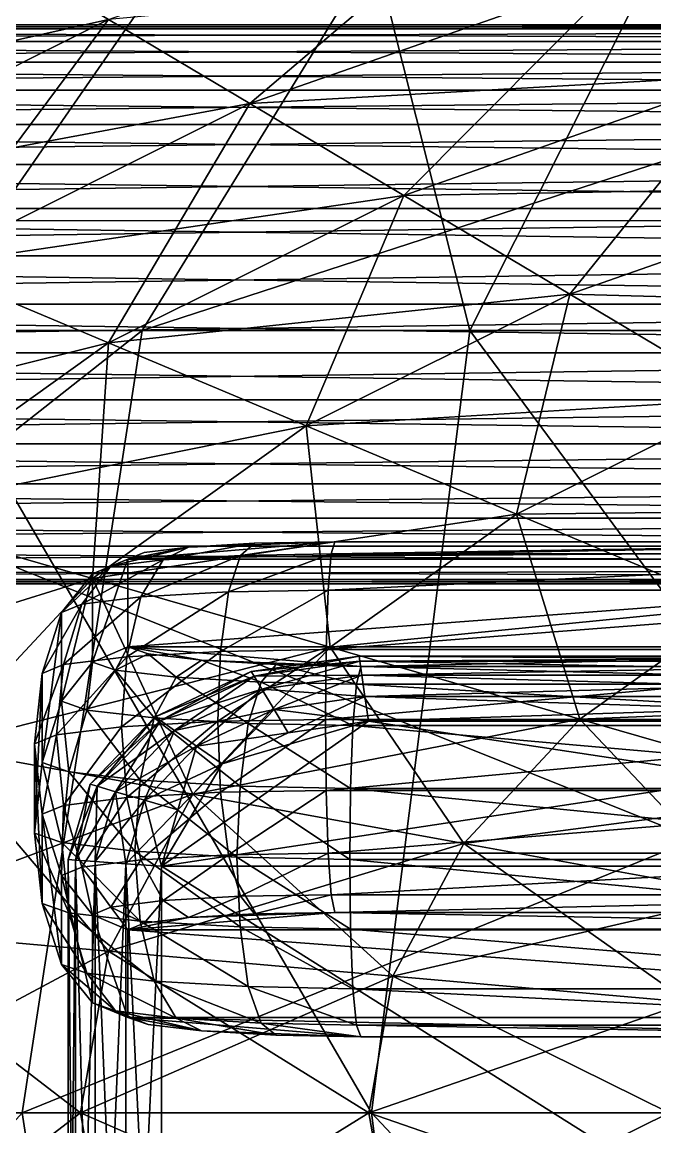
# Model space of a CAD drawing. Header units: metres. Extents: x -2 to 2, y -1.21 to 5.7.
# Drawn here: x -1.031 to -0.692, y -0.008 to 0.585 of the extents above; entities that cross this region are included whole.
import ezdxf

# ---------------------------------------------------------------- set-up
doc = ezdxf.new("R2010")
doc.units = ezdxf.units.M

msp = doc.modelspace()

# ---------------------------------------------------------------- linework, layer by layer
at = {"layer": 'Cylinder 15'}
for points in [[(-1.813, 0.584, -0.4491), (-0.013, 0.58173, -0.42306), (-1.813, 0.58173, -0.42306)], [(-1.813, 0.584, -0.4491), (-0.013, 0.584, -0.4491), (-0.013, 0.58173, -0.42306)], [(-1.813, 0.58173, -0.47515), (-0.013, 0.584, -0.4491), (-1.813, 0.584, -0.4491)], [(-1.813, 0.58173, -0.47515), (-0.013, 0.58173, -0.47515), (-0.013, 0.584, -0.4491)], [(-1.813, 0.58173, -0.42306), (-0.013, 0.57496, -0.3978), (-1.813, 0.57496, -0.3978)], [(-1.813, 0.58173, -0.42306), (-0.013, 0.58173, -0.42306), (-0.013, 0.57496, -0.3978)], [(-1.813, 0.57496, -0.50041), (-0.013, 0.58173, -0.47515), (-1.813, 0.58173, -0.47515)], [(-1.813, 0.57496, -0.50041), (-0.013, 0.57496, -0.50041), (-0.013, 0.58173, -0.47515)], [(-1.813, 0.57496, -0.3978), (-0.013, 0.56391, -0.3741), (-1.813, 0.56391, -0.3741)], [(-1.813, 0.57496, -0.3978), (-0.013, 0.57496, -0.3978), (-0.013, 0.56391, -0.3741)], [(-1.813, 0.56391, -0.5241), (-0.013, 0.57496, -0.50041), (-1.813, 0.57496, -0.50041)], [(-1.813, 0.56391, -0.5241), (-0.013, 0.56391, -0.5241), (-0.013, 0.57496, -0.50041)], [(-1.813, 0.56391, -0.3741), (-0.013, 0.54891, -0.35269), (-1.813, 0.54891, -0.35268)], [(-1.813, 0.56391, -0.3741), (-0.013, 0.56391, -0.3741), (-0.013, 0.54891, -0.35269)], [(-1.813, 0.54891, -0.54552), (-0.013, 0.56391, -0.5241), (-1.813, 0.56391, -0.5241)], [(-1.813, 0.54891, -0.54552), (-0.013, 0.54891, -0.54552), (-0.013, 0.56391, -0.5241)], [(-1.813, 0.54891, -0.35268), (-0.013, 0.53042, -0.3342), (-1.813, 0.53042, -0.3342)], [(-1.813, 0.54891, -0.35268), (-0.013, 0.54891, -0.35269), (-0.013, 0.53042, -0.3342)], [(-1.813, 0.53042, -0.56401), (-0.013, 0.54891, -0.54552), (-1.813, 0.54891, -0.54552)], [(-1.813, 0.53042, -0.56401), (-0.013, 0.53042, -0.56401), (-0.013, 0.54891, -0.54552)], [(-1.813, 0.53042, -0.3342), (-0.013, 0.509, -0.3192), (-1.813, 0.509, -0.3192)], [(-1.813, 0.53042, -0.3342), (-0.013, 0.53042, -0.3342), (-0.013, 0.509, -0.3192)], [(-1.813, 0.509, -0.57901), (-0.013, 0.53042, -0.56401), (-1.813, 0.53042, -0.56401)], [(-1.813, 0.509, -0.57901), (-0.013, 0.509, -0.57901), (-0.013, 0.53042, -0.56401)], [(-1.813, 0.509, -0.3192), (-0.013, 0.509, -0.3192), (-0.013, 0.48531, -0.30815)], [(-1.813, 0.509, -0.3192), (-0.013, 0.48531, -0.30815), (-1.813, 0.48531, -0.30815)], [(-1.813, 0.48531, -0.59006), (-0.013, 0.509, -0.57901), (-1.813, 0.509, -0.57901)], [(-1.813, 0.48531, -0.59006), (-0.013, 0.48531, -0.59006), (-0.013, 0.509, -0.57901)], [(-1.813, 0.48531, -0.30815), (-0.013, 0.46005, -0.30138), (-1.813, 0.46005, -0.30138)], [(-1.813, 0.48531, -0.30815), (-0.013, 0.48531, -0.30815), (-0.013, 0.46005, -0.30138)], [(-1.813, 0.46005, -0.59682), (-0.013, 0.48531, -0.59006), (-1.813, 0.48531, -0.59006)], [(-1.813, 0.46005, -0.59682), (-0.013, 0.46005, -0.59682), (-0.013, 0.48531, -0.59006)], [(-1.813, 0.46005, -0.30138), (-0.013, 0.434, -0.2991), (-1.813, 0.434, -0.2991)], [(-1.813, 0.46005, -0.30138), (-0.013, 0.46005, -0.30138), (-0.013, 0.434, -0.2991)], [(-1.813, 0.434, -0.5991), (-0.013, 0.46005, -0.59682), (-1.813, 0.46005, -0.59682)], [(-1.813, 0.434, -0.5991), (-0.013, 0.434, -0.5991), (-0.013, 0.46005, -0.59682)], [(-1.813, 0.40796, -0.59682), (-0.013, 0.434, -0.5991), (-1.813, 0.434, -0.5991)], [(-1.813, 0.40796, -0.59682), (-0.013, 0.40796, -0.59682), (-0.013, 0.434, -0.5991)], [(-1.813, 0.434, -0.2991), (-0.013, 0.40796, -0.30138), (-1.813, 0.40796, -0.30138)], [(-1.813, 0.434, -0.2991), (-0.013, 0.434, -0.2991), (-0.013, 0.40796, -0.30138)], [(-1.813, 0.3827, -0.59006), (-0.013, 0.40796, -0.59682), (-1.813, 0.40796, -0.59682)], [(-1.813, 0.3827, -0.59006), (-0.013, 0.3827, -0.59006), (-0.013, 0.40796, -0.59682)], [(-1.813, 0.40796, -0.30138), (-0.013, 0.3827, -0.30815), (-1.813, 0.3827, -0.30815)], [(-1.813, 0.40796, -0.30138), (-0.013, 0.40796, -0.30138), (-0.013, 0.3827, -0.30815)], [(-1.813, 0.359, -0.57901), (-0.013, 0.3827, -0.59006), (-1.813, 0.3827, -0.59006)], [(-1.813, 0.359, -0.57901), (-0.013, 0.359, -0.57901), (-0.013, 0.3827, -0.59006)], [(-1.813, 0.3827, -0.30815), (-0.013, 0.35901, -0.3192), (-1.813, 0.359, -0.3192)], [(-1.813, 0.3827, -0.30815), (-0.013, 0.3827, -0.30815), (-0.013, 0.35901, -0.3192)], [(-1.813, 0.359, -0.3192), (-0.013, 0.35901, -0.3192), (-0.013, 0.33759, -0.3342)], [(-1.813, 0.33759, -0.56401), (-0.013, 0.359, -0.57901), (-1.813, 0.359, -0.57901)], [(-1.813, 0.33759, -0.56401), (-0.013, 0.33759, -0.56401), (-0.013, 0.359, -0.57901)], [(-1.813, 0.359, -0.3192), (-0.013, 0.33759, -0.3342), (-1.813, 0.33759, -0.3342)], [(-1.813, 0.3191, -0.54552), (-0.013, 0.33759, -0.56401), (-1.813, 0.33759, -0.56401)], [(-1.813, 0.3191, -0.54552), (-0.013, 0.3191, -0.54552), (-0.013, 0.33759, -0.56401)], [(-1.813, 0.33759, -0.3342), (-0.013, 0.3191, -0.35268), (-1.813, 0.3191, -0.35268)], [(-1.813, 0.33759, -0.3342), (-0.013, 0.33759, -0.3342), (-0.013, 0.3191, -0.35268)], [(-1.813, 0.3041, -0.5241), (-0.013, 0.3191, -0.54552), (-1.813, 0.3191, -0.54552)], [(-1.813, 0.3041, -0.5241), (-0.013, 0.3041, -0.5241), (-0.013, 0.3191, -0.54552)], [(-1.813, 0.3191, -0.35268), (-0.013, 0.3041, -0.3741), (-1.813, 0.3041, -0.3741)], [(-1.813, 0.3191, -0.35268), (-0.013, 0.3191, -0.35268), (-0.013, 0.3041, -0.3741)], [(-1.813, 0.29305, -0.50041), (-0.013, 0.3041, -0.5241), (-1.813, 0.3041, -0.5241)], [(-1.813, 0.29305, -0.50041), (-0.013, 0.29305, -0.50041), (-0.013, 0.3041, -0.5241)], [(-1.813, 0.3041, -0.3741), (-0.013, 0.29305, -0.3978), (-1.813, 0.29305, -0.3978)], [(-1.813, 0.3041, -0.3741), (-0.013, 0.3041, -0.3741), (-0.013, 0.29305, -0.3978)], [(-1.813, 0.28628, -0.47515), (-0.013, 0.29305, -0.50041), (-1.813, 0.29305, -0.50041)], [(-1.813, 0.28628, -0.47515), (-0.013, 0.28628, -0.47515), (-0.013, 0.29305, -0.50041)], [(-1.813, 0.29305, -0.3978), (-0.013, 0.28628, -0.42306), (-1.813, 0.28628, -0.42306)], [(-1.813, 0.29305, -0.3978), (-0.013, 0.29305, -0.3978), (-0.013, 0.28628, -0.42306)], [(-1.813, 0.284, -0.4491), (-0.013, 0.28628, -0.47515), (-1.813, 0.28628, -0.47515)], [(-1.813, 0.284, -0.4491), (-0.013, 0.284, -0.4491), (-0.013, 0.28628, -0.47515)], [(-1.813, 0.28628, -0.42306), (-0.013, 0.284, -0.4491), (-1.813, 0.284, -0.4491)], [(-1.813, 0.28628, -0.42306), (-0.013, 0.28628, -0.42306), (-0.013, 0.284, -0.4491)]]:
    msp.add_3dface(points, dxfattribs=at)
at = {"layer": 'Parent Object'}
for points in [[(-0.64279, 0.55667, 0.53623), (-0.70711, 0.61237, 0.49497), (-0.48369, 0.66446, 0.49497)], [(-0.90904, 0.54168, 0.49497), (-0.98481, 0.58682, 0.44995), (-0.76604, 0.66341, 0.44995)], [(-0.90904, 0.54168, 0.49497), (-0.76604, 0.66341, 0.44995), (-0.70711, 0.61237, 0.49497)], [(-1.25501, 0.52654, -0.4015), (-0.98481, 0.58682, -0.44995), (-1.05308, 0.62751, -0.4015)], [(-1.17365, 0.4924, 0.44995), (-1.05308, 0.62751, 0.4015), (-0.98481, 0.58682, 0.44995)], [(-0.98481, 0.58682, -0.44995), (-0.90904, 0.54168, -0.49497), (-0.70711, 0.61237, -0.49497)], [(-0.82635, 0.4924, 0.53623), (-0.90904, 0.54168, 0.49497), (-0.70711, 0.61237, 0.49497)], [(-0.90904, 0.54168, -0.49497), (-0.64279, 0.55667, -0.53623), (-0.70711, 0.61237, -0.49497)], [(-0.82635, 0.4924, 0.53623), (-0.70711, 0.61237, 0.49497), (-0.64279, 0.55667, 0.53623)], [(-0.70711, 0.61237, -0.49497), (-0.64279, 0.55667, -0.53623), (-0.43969, 0.60402, -0.53623)], [(-1.25501, 0.52654, -0.4015), (-1.17365, 0.4924, -0.44995), (-0.98481, 0.58682, -0.44995)], [(-1.08335, 0.45452, 0.49497), (-1.17365, 0.4924, 0.44995), (-0.98481, 0.58682, 0.44995)], [(-1.17365, 0.4924, -0.44995), (-0.90904, 0.54168, -0.49497), (-0.98481, 0.58682, -0.44995)], [(-1.08335, 0.45452, 0.49497), (-0.98481, 0.58682, 0.44995), (-0.90904, 0.54168, 0.49497)], [(-0.90904, 0.54168, -0.49497), (-0.82635, 0.4924, -0.53623), (-0.64279, 0.55667, -0.53623)], [(-0.73738, 0.43939, 0.57341), (-0.82635, 0.4924, 0.53623), (-0.64279, 0.55667, 0.53623)], [(-0.82635, 0.4924, -0.53623), (-0.57358, 0.49673, -0.57341), (-0.64279, 0.55667, -0.53623)], [(-0.73738, 0.43939, 0.57341), (-0.64279, 0.55667, 0.53623), (-0.57358, 0.49673, 0.57341)], [(-1.17365, 0.4924, -0.44995), (-1.08335, 0.45452, -0.49497), (-0.90904, 0.54168, -0.49497)], [(-0.98481, 0.41318, 0.53623), (-1.08335, 0.45452, 0.49497), (-0.90904, 0.54168, 0.49497)], [(-1.08335, 0.45452, -0.49497), (-0.82635, 0.4924, -0.53623), (-0.90904, 0.54168, -0.49497)], [(-0.98481, 0.41318, 0.53623), (-0.90904, 0.54168, 0.49497), (-0.82635, 0.4924, 0.53623)], [(-1.08335, 0.45452, -0.49497), (-0.98481, 0.41318, -0.53623), (-0.82635, 0.4924, -0.53623)], [(-0.87877, 0.36869, 0.57341), (-0.98481, 0.41318, 0.53623), (-0.82635, 0.4924, 0.53623)], [(-0.98481, 0.41318, -0.53623), (-0.73738, 0.43938, -0.57341), (-0.82635, 0.4924, -0.53623)], [(-0.87877, 0.36869, 0.57341), (-0.82635, 0.4924, 0.53623), (-0.73738, 0.43939, 0.57341)], [(-0.82635, 0.4924, -0.53623), (-0.73738, 0.43938, -0.57341), (-0.57358, 0.49673, -0.57341)], [(-0.64279, 0.38302, 0.60622), (-0.73738, 0.43939, 0.57341), (-0.57358, 0.49673, 0.57341)], [(-0.73738, 0.43938, -0.57341), (-0.5, 0.43301, -0.60622), (-0.57358, 0.49673, -0.57341)], [(-1.22474, 0.35355, -0.49497), (-0.98481, 0.41318, -0.53623), (-1.08335, 0.45452, -0.49497)], [(-1.11334, 0.32139, 0.53623), (-1.08335, 0.45452, 0.49497), (-0.98481, 0.41318, 0.53623)], [(-0.98481, 0.41318, -0.53623), (-0.87877, 0.36869, -0.57341), (-0.73738, 0.43938, -0.57341)], [(-0.76604, 0.32139, 0.60622), (-0.87877, 0.36869, 0.57341), (-0.73738, 0.43939, 0.57341)], [(-0.87877, 0.36869, -0.57341), (-0.64279, 0.38302, -0.60622), (-0.73738, 0.43938, -0.57341)], [(-0.76604, 0.32139, 0.60622), (-0.73738, 0.43939, 0.57341), (-0.64279, 0.38302, 0.60622)], [(-0.73738, 0.43938, -0.57341), (-0.64279, 0.38302, -0.60622), (-0.5, 0.43301, -0.60622)], [(-1.22474, 0.35355, -0.49497), (-1.11334, 0.32139, -0.53623), (-0.98481, 0.41318, -0.53623)], [(-0.99346, 0.28679, 0.57341), (-1.11334, 0.32139, 0.53623), (-0.98481, 0.41318, 0.53623)], [(-1.11334, 0.32139, -0.53623), (-0.87877, 0.36869, -0.57341), (-0.98481, 0.41318, -0.53623)], [(-0.99346, 0.28679, 0.57341), (-0.98481, 0.41318, 0.53623), (-0.87877, 0.36869, 0.57341)], [(-0.87877, 0.36869, -0.57341), (-0.76604, 0.32139, -0.60622), (-0.64279, 0.38302, -0.60622)], [(-0.64749, 0.27165, 0.63442), (-0.76604, 0.32139, 0.60622), (-0.64279, 0.38302, 0.60622)], [(-0.76604, 0.32139, -0.60622), (-0.54331, 0.32374, -0.63442), (-0.64279, 0.38302, -0.60622)], [(-1.11334, 0.32139, -0.53623), (-0.99346, 0.28679, -0.57341), (-0.87877, 0.36869, -0.57341)], [(-0.86603, 0.25, 0.60622), (-0.99346, 0.28679, 0.57341), (-0.87877, 0.36869, 0.57341)], [(-0.99346, 0.28679, -0.57341), (-0.76604, 0.32139, -0.60622), (-0.87877, 0.36869, -0.57341)], [(-0.86603, 0.25, 0.60622), (-0.87877, 0.36869, 0.57341), (-0.76604, 0.32139, 0.60622)], [(-1.20804, 0.21985, -0.53623), (-0.99346, 0.28679, -0.57341), (-1.11334, 0.32139, -0.53623)], [(-1.07797, 0.19617, 0.57341), (-1.11334, 0.32139, 0.53623), (-0.99346, 0.28679, 0.57341)], [(-0.99346, 0.28679, -0.57341), (-0.86602, 0.25, -0.60622), (-0.76604, 0.32139, -0.60622)], [(-0.732, 0.21131, 0.63442), (-0.86603, 0.25, 0.60622), (-0.76604, 0.32139, 0.60622)], [(-0.86602, 0.25, -0.60622), (-0.64749, 0.27165, -0.63442), (-0.76604, 0.32139, -0.60622)], [(-0.76604, 0.32139, -0.60622), (-0.64749, 0.27165, -0.63442), (-0.54331, 0.32374, -0.63442)], [(-0.732, 0.21131, 0.63442), (-0.76604, 0.32139, 0.60622), (-0.64749, 0.27165, 0.63442)], [(-1.20804, 0.21985, -0.53623), (-1.07797, 0.19617, -0.57341), (-0.99346, 0.28679, -0.57341)], [(-0.93969, 0.17101, 0.60622), (-1.07797, 0.19617, 0.57341), (-0.99346, 0.28679, 0.57341)], [(-1.07797, 0.19617, -0.57341), (-0.86602, 0.25, -0.60622), (-0.99346, 0.28679, -0.57341)], [(-0.93969, 0.17101, 0.60622), (-0.99346, 0.28679, 0.57341), (-0.86603, 0.25, 0.60622)], [(-0.86602, 0.25, -0.60622), (-0.732, 0.21131, -0.63442), (-0.64749, 0.27165, -0.63442)], [(-0.5924, 0.17101, 0.65778), (-0.732, 0.21131, 0.63442), (-0.64749, 0.27165, 0.63442)], [(-0.732, 0.21131, -0.63442), (-0.524, 0.21985, -0.65778), (-0.64749, 0.27165, -0.63442)], [(-1.07797, 0.19617, -0.57341), (-0.93969, 0.17101, -0.60622), (-0.86602, 0.25, -0.60622)], [(-0.79426, 0.14454, 0.63442), (-0.93969, 0.17101, 0.60622), (-0.86603, 0.25, 0.60622)], [(-0.93969, 0.17101, -0.60622), (-0.732, 0.21131, -0.63442), (-0.86602, 0.25, -0.60622)], [(-0.79426, 0.14454, 0.63442), (-0.86603, 0.25, 0.60622), (-0.732, 0.21131, 0.63442)], [(-0.732, 0.21131, -0.63442), (-0.5924, 0.17101, -0.65778), (-0.524, 0.21985, -0.65778)], [(-0.93969, 0.17101, -0.60622), (-0.79426, 0.14454, -0.63442), (-0.732, 0.21131, -0.63442)], [(-0.64279, 0.11698, 0.65778), (-0.79426, 0.14454, 0.63442), (-0.732, 0.21131, 0.63442)], [(-0.79426, 0.14454, -0.63442), (-0.5924, 0.17101, -0.65778), (-0.732, 0.21131, -0.63442)], [(-0.64279, 0.11698, 0.65778), (-0.732, 0.21131, 0.63442), (-0.5924, 0.17101, 0.65778)], [(-0.98481, 0.08682, 0.60622), (-1.12973, 0.0996, 0.57341), (-1.07797, 0.19617, 0.57341)], [(-1.12972, 0.0996, -0.57341), (-0.93969, 0.17101, -0.60622), (-1.07797, 0.19617, -0.57341)], [(-0.98481, 0.08682, 0.60622), (-1.07797, 0.19617, 0.57341), (-0.93969, 0.17101, 0.60622)], [(-1.12972, 0.0996, -0.57341), (-0.98481, 0.08682, -0.60622), (-0.93969, 0.17101, -0.60622)], [(-0.8324, 0.07339, 0.63442), (-0.98481, 0.08682, 0.60622), (-0.93969, 0.17101, 0.60622)], [(-0.98481, 0.08682, -0.60622), (-0.79426, 0.14454, -0.63442), (-0.93969, 0.17101, -0.60622)], [(-0.8324, 0.07339, 0.63442), (-0.93969, 0.17101, 0.60622), (-0.79426, 0.14454, 0.63442)], [(-0.79426, 0.14454, -0.63442), (-0.64279, 0.11698, -0.65778), (-0.5924, 0.17101, -0.65778)], [(-0.98481, 0.08682, -0.60622), (-0.83239, 0.07339, -0.63442), (-0.79426, 0.14454, -0.63442)], [(-0.67365, 0.05939, 0.65778), (-0.8324, 0.07339, 0.63442), (-0.79426, 0.14454, 0.63442)], [(-0.83239, 0.07339, -0.63442), (-0.64279, 0.11698, -0.65778), (-0.79426, 0.14454, -0.63442)], [(-0.67365, 0.05939, 0.65778), (-0.79426, 0.14454, 0.63442), (-0.64279, 0.11698, 0.65778)], [(-0.83239, 0.07339, -0.63442), (-0.67365, 0.05939, -0.65778), (-0.64279, 0.11698, -0.65778)], [(-1, 0, 0.60622), (-1.14715, 0, 0.57341), (-1.12973, 0.0996, 0.57341)], [(-1.14715, 0, -0.57341), (-0.98481, 0.08682, -0.60622), (-1.12972, 0.0996, -0.57341)], [(-1, 0, 0.60622), (-1.12973, 0.0996, 0.57341), (-0.98481, 0.08682, 0.60622)], [(-1.14715, 0, -0.57341), (-1, 0, -0.60622), (-0.98481, 0.08682, -0.60622)], [(-0.84524, 0, 0.63442), (-1, 0, 0.60622), (-0.98481, 0.08682, 0.60622)], [(-1, 0, -0.60622), (-0.83239, 0.07339, -0.63442), (-0.98481, 0.08682, -0.60622)], [(-0.84524, 0, 0.63442), (-0.98481, 0.08682, 0.60622), (-0.8324, 0.07339, 0.63442)], [(-1, 0, -0.60622), (-0.84524, 0, -0.63442), (-0.83239, 0.07339, -0.63442)], [(-0.68404, 0, 0.65778), (-0.84524, 0, 0.63442), (-0.8324, 0.07339, 0.63442)], [(-0.84524, 0, -0.63442), (-0.67365, 0.05939, -0.65778), (-0.83239, 0.07339, -0.63442)], [(-0.68404, 0, 0.65778), (-0.8324, 0.07339, 0.63442), (-0.67365, 0.05939, 0.65778)], [(-0.84524, 0, -0.63442), (-0.68404, 0, -0.65778), (-0.67365, 0.05939, -0.65778)], [(-0.98481, -0.08682, 0.60622), (-1.14715, 0, 0.57341), (-1, 0, 0.60622)], [(-0.98481, -0.08682, 0.60622), (-1.12973, -0.0996, 0.57341), (-1.14715, 0, 0.57341)], [(-1.12972, -0.0996, -0.57341), (-1, 0, -0.60622), (-1.14715, 0, -0.57341)], [(-1.12972, -0.0996, -0.57341), (-0.98481, -0.08682, -0.60622), (-1, 0, -0.60622)], [(-0.8324, -0.07339, 0.63442), (-1, 0, 0.60622), (-0.84524, 0, 0.63442)], [(-0.8324, -0.07339, 0.63442), (-0.98481, -0.08682, 0.60622), (-1, 0, 0.60622)], [(-0.98481, -0.08682, -0.60622), (-0.84524, 0, -0.63442), (-1, 0, -0.60622)], [(-0.98481, -0.08682, -0.60622), (-0.83239, -0.07339, -0.63442), (-0.84524, 0, -0.63442)], [(-0.67365, -0.05939, 0.65778), (-0.84524, 0, 0.63442), (-0.68404, 0, 0.65778)], [(-0.67365, -0.05939, 0.65778), (-0.8324, -0.07339, 0.63442), (-0.84524, 0, 0.63442)], [(-0.83239, -0.07339, -0.63442), (-0.68404, 0, -0.65778), (-0.84524, 0, -0.63442)], [(-0.83239, -0.07339, -0.63442), (-0.67365, -0.05939, -0.65778), (-0.68404, 0, -0.65778)]]:
    msp.add_3dface(points, dxfattribs=at)
at = {"layer": 'Prism 4'}
for points in [[(-0.90672, 0.23427, -0.26766), (-0.9083, 0.2369, -0.30566), (-0.85046, 0.24513, -0.30566)], [(-0.9083, 0.2369, -0.30566), (-0.85006, 0.24233, -0.34366), (-0.85046, 0.24513, -0.30566)], [(-0.90672, 0.23427, -0.26766), (-0.85046, 0.24513, -0.30566), (-0.85006, 0.24233, -0.26766)], [(-0.85006, 0.24233, -0.26766), (-0.85046, 0.24513, -0.30566), (-0.43762, 0.24513, -0.30566)], [(-0.85046, 0.24513, -0.30566), (-0.43802, 0.24233, -0.34366), (-0.43762, 0.24513, -0.30566)], [(-0.85046, 0.24513, -0.30566), (-0.85006, 0.24233, -0.34366), (-0.43802, 0.24233, -0.34366)], [(-0.85006, 0.24233, -0.26766), (-0.43762, 0.24513, -0.30566), (-0.43802, 0.24233, -0.26766)], [(-0.9083, 0.2369, -0.30566), (-0.90672, 0.23427, -0.34366), (-0.85006, 0.24233, -0.34366)], [(-0.90258, 0.22736, -0.23466), (-0.90672, 0.23427, -0.26766), (-0.85006, 0.24233, -0.26766)], [(-0.90672, 0.23427, -0.34366), (-0.849, 0.23498, -0.37666), (-0.85006, 0.24233, -0.34366)], [(-0.90258, 0.22736, -0.23466), (-0.85006, 0.24233, -0.26766), (-0.849, 0.23498, -0.23466)], [(-0.849, 0.23498, -0.23466), (-0.85006, 0.24233, -0.26766), (-0.43802, 0.24233, -0.26766)], [(-0.85006, 0.24233, -0.34366), (-0.43908, 0.23498, -0.37666), (-0.43802, 0.24233, -0.34366)], [(-0.85006, 0.24233, -0.34366), (-0.849, 0.23498, -0.37666), (-0.43908, 0.23498, -0.37666)], [(-0.849, 0.23498, -0.23466), (-0.43802, 0.24233, -0.26766), (-0.43908, 0.23498, -0.23466)], [(-0.95703, 0.21048, -0.26766), (-0.95991, 0.21249, -0.30566), (-0.9083, 0.2369, -0.30566)], [(-0.95991, 0.21249, -0.30566), (-0.90672, 0.23427, -0.34366), (-0.9083, 0.2369, -0.30566)], [(-0.95991, 0.21249, -0.30566), (-0.95703, 0.21048, -0.34366), (-0.90672, 0.23427, -0.34366)], [(-0.95703, 0.21048, -0.26766), (-0.9083, 0.2369, -0.30566), (-0.90672, 0.23427, -0.26766)], [(-0.94947, 0.20518, -0.23466), (-0.95703, 0.21048, -0.26766), (-0.90672, 0.23427, -0.26766)], [(-0.95703, 0.21048, -0.34366), (-0.90258, 0.22736, -0.37666), (-0.90672, 0.23427, -0.34366)], [(-0.94947, 0.20518, -0.23466), (-0.90672, 0.23427, -0.26766), (-0.90258, 0.22736, -0.23466)], [(-0.90672, 0.23427, -0.34366), (-0.90258, 0.22736, -0.37666), (-0.849, 0.23498, -0.37666)], [(-0.89607, 0.2165, -0.21366), (-0.90258, 0.22736, -0.23466), (-0.849, 0.23498, -0.23466)], [(-0.90258, 0.22736, -0.37666), (-0.84734, 0.22343, -0.39766), (-0.849, 0.23498, -0.37666)], [(-0.89607, 0.2165, -0.21366), (-0.849, 0.23498, -0.23466), (-0.84734, 0.22343, -0.21366)], [(-0.84734, 0.22343, -0.21366), (-0.849, 0.23498, -0.23466), (-0.43908, 0.23498, -0.23466)], [(-0.849, 0.23498, -0.37666), (-0.44074, 0.22343, -0.39766), (-0.43908, 0.23498, -0.37666)], [(-0.849, 0.23498, -0.37666), (-0.84734, 0.22343, -0.39766), (-0.44074, 0.22343, -0.39766)], [(-0.84734, 0.22343, -0.21366), (-0.43908, 0.23498, -0.23466), (-0.44074, 0.22343, -0.21366)], [(-0.95703, 0.21048, -0.34366), (-0.94947, 0.20518, -0.37666), (-0.90258, 0.22736, -0.37666)], [(-0.93759, 0.19686, -0.21366), (-0.94947, 0.20518, -0.23466), (-0.90258, 0.22736, -0.23466)], [(-0.94947, 0.20518, -0.37666), (-0.89607, 0.2165, -0.39766), (-0.90258, 0.22736, -0.37666)], [(-0.93759, 0.19686, -0.21366), (-0.90258, 0.22736, -0.23466), (-0.89607, 0.2165, -0.21366)], [(-0.90258, 0.22736, -0.37666), (-0.89607, 0.2165, -0.39766), (-0.84734, 0.22343, -0.39766)], [(-0.88857, 0.204, -0.20566), (-0.89607, 0.2165, -0.21366), (-0.84734, 0.22343, -0.21366)], [(-0.89607, 0.2165, -0.39766), (-0.84543, 0.21013, -0.40566), (-0.84734, 0.22343, -0.39766)], [(-0.88857, 0.204, -0.20566), (-0.84734, 0.22343, -0.21366), (-0.84543, 0.21013, -0.20566)], [(-0.84543, 0.21013, -0.20566), (-0.84734, 0.22343, -0.21366), (-0.44074, 0.22343, -0.21366)], [(-0.84734, 0.22343, -0.39766), (-0.44265, 0.21013, -0.40566), (-0.44074, 0.22343, -0.39766)], [(-0.84734, 0.22343, -0.39766), (-0.84543, 0.21013, -0.40566), (-0.44265, 0.21013, -0.40566)], [(-0.84543, 0.21013, -0.20566), (-0.44074, 0.22343, -0.21366), (-0.44265, 0.21013, -0.20566)], [(-0.94947, 0.20518, -0.37666), (-0.93759, 0.19686, -0.39766), (-0.89607, 0.2165, -0.39766)], [(-0.9239, 0.18729, -0.20566), (-0.93759, 0.19686, -0.21366), (-0.89607, 0.2165, -0.21366)], [(-0.93759, 0.19686, -0.39766), (-0.88857, 0.204, -0.40566), (-0.89607, 0.2165, -0.39766)], [(-0.9239, 0.18729, -0.20566), (-0.89607, 0.2165, -0.21366), (-0.88857, 0.204, -0.20566)], [(-0.89607, 0.2165, -0.39766), (-0.88857, 0.204, -0.40566), (-0.84543, 0.21013, -0.40566)], [(-0.99102, 0.17526, -0.26766), (-0.99479, 0.17637, -0.30566), (-0.95991, 0.21249, -0.30566)], [(-0.99479, 0.17637, -0.30566), (-0.95703, 0.21048, -0.34366), (-0.95991, 0.21249, -0.30566)], [(-0.99479, 0.17637, -0.30566), (-0.99102, 0.17526, -0.34366), (-0.95703, 0.21048, -0.34366)], [(-0.99102, 0.17526, -0.26766), (-0.95991, 0.21249, -0.30566), (-0.95703, 0.21048, -0.26766)], [(-0.98115, 0.17236, -0.23466), (-0.99102, 0.17526, -0.26766), (-0.95703, 0.21048, -0.26766)], [(-0.99102, 0.17526, -0.34366), (-0.94947, 0.20518, -0.37666), (-0.95703, 0.21048, -0.34366)], [(-0.98115, 0.17236, -0.23466), (-0.95703, 0.21048, -0.26766), (-0.94947, 0.20518, -0.23466)], [(-0.95654, 0.13235, -0.20566), (-0.9239, 0.18729, -0.20566), (-0.84543, 0.21013, -0.20566)], [(-0.33154, 0.13235, -0.20566), (-0.95654, 0.13235, -0.20566), (-0.84543, 0.21013, -0.20566)], [(-0.95654, 0.13235, -0.40566), (-0.33154, 0.13235, -0.40566), (-0.44265, 0.21013, -0.40566)], [(-0.84543, 0.21013, -0.40566), (-0.9239, 0.18729, -0.40566), (-0.95654, 0.13235, -0.40566)], [(-0.84543, 0.21013, -0.40566), (-0.95654, 0.13235, -0.40566), (-0.44265, 0.21013, -0.40566)], [(-0.88857, 0.204, -0.20566), (-0.84543, 0.21013, -0.20566), (-0.9239, 0.18729, -0.20566)], [(-0.9239, 0.18729, -0.40566), (-0.84543, 0.21013, -0.40566), (-0.88857, 0.204, -0.40566)], [(-0.44265, 0.21013, -0.20566), (-0.33154, 0.13235, -0.20566), (-0.84543, 0.21013, -0.20566)], [(-0.99102, 0.17526, -0.34366), (-0.98115, 0.17236, -0.37666), (-0.94947, 0.20518, -0.37666)], [(-0.96564, 0.1678, -0.21366), (-0.98115, 0.17236, -0.23466), (-0.94947, 0.20518, -0.23466)], [(-0.98115, 0.17236, -0.37666), (-0.93759, 0.19686, -0.39766), (-0.94947, 0.20518, -0.37666)], [(-0.96564, 0.1678, -0.21366), (-0.94947, 0.20518, -0.23466), (-0.93759, 0.19686, -0.21366)], [(-0.93759, 0.19686, -0.39766), (-0.9239, 0.18729, -0.40566), (-0.88857, 0.204, -0.40566)], [(-0.98115, 0.17236, -0.37666), (-0.96564, 0.1678, -0.39766), (-0.93759, 0.19686, -0.39766)], [(-0.94777, 0.16255, -0.20566), (-0.96564, 0.1678, -0.21366), (-0.93759, 0.19686, -0.21366)], [(-0.96564, 0.1678, -0.39766), (-0.9239, 0.18729, -0.40566), (-0.93759, 0.19686, -0.39766)], [(-0.94777, 0.16255, -0.20566), (-0.93759, 0.19686, -0.21366), (-0.9239, 0.18729, -0.20566)], [(-0.96564, 0.1678, -0.39766), (-0.94777, 0.16255, -0.40566), (-0.9239, 0.18729, -0.40566)], [(-0.9239, 0.18729, -0.20566), (-0.95654, 0.13235, -0.20566), (-0.94777, 0.16255, -0.20566)], [(-0.94777, 0.16255, -0.40566), (-0.95654, 0.13235, -0.40566), (-0.9239, 0.18729, -0.40566)], [(-1.00254, 0.13559, -0.26766), (-1.00654, 0.13588, -0.30566), (-0.99479, 0.17637, -0.30566)], [(-1.00654, 0.13588, -0.30566), (-0.99102, 0.17526, -0.34366), (-0.99479, 0.17637, -0.30566)], [(-1.00654, 0.13588, -0.30566), (-1.00254, 0.13559, -0.34366), (-0.99102, 0.17526, -0.34366)], [(-1.00254, 0.13559, -0.26766), (-0.99479, 0.17637, -0.30566), (-0.99102, 0.17526, -0.26766)], [(-0.99204, 0.13485, -0.23466), (-1.00254, 0.13559, -0.26766), (-0.99102, 0.17526, -0.26766)], [(-1.00254, 0.13559, -0.34366), (-0.98115, 0.17236, -0.37666), (-0.99102, 0.17526, -0.34366)], [(-1.00254, 0.13559, -0.34366), (-0.99204, 0.13485, -0.37666), (-0.98115, 0.17236, -0.37666)], [(-0.99204, 0.13485, -0.23466), (-0.99102, 0.17526, -0.26766), (-0.98115, 0.17236, -0.23466)], [(-0.97554, 0.13369, -0.21366), (-0.99204, 0.13485, -0.23466), (-0.98115, 0.17236, -0.23466)], [(-0.99204, 0.13485, -0.37666), (-0.96564, 0.1678, -0.39766), (-0.98115, 0.17236, -0.37666)], [(-0.97554, 0.13369, -0.21366), (-0.98115, 0.17236, -0.23466), (-0.96564, 0.1678, -0.21366)], [(-0.99204, 0.13485, -0.37666), (-0.97554, 0.13369, -0.39766), (-0.96564, 0.1678, -0.39766)], [(-0.95654, 0.13235, -0.20566), (-0.97554, 0.13369, -0.21366), (-0.96564, 0.1678, -0.21366)], [(-0.97554, 0.13369, -0.39766), (-0.94777, 0.16255, -0.40566), (-0.96564, 0.1678, -0.39766)], [(-0.95654, 0.13235, -0.20566), (-0.96564, 0.1678, -0.21366), (-0.94777, 0.16255, -0.20566)], [(-0.97554, 0.13369, -0.39766), (-0.95654, 0.13235, -0.40566), (-0.94777, 0.16255, -0.40566)], [(-1.00254, -0.26523, -0.26766), (-1.00654, 0.13588, -0.30566), (-1.00254, 0.13559, -0.26766)], [(-1.00254, -0.26523, -0.26766), (-1.00654, -0.26556, -0.30566), (-1.00654, 0.13588, -0.30566)], [(-1.00654, -0.26556, -0.30566), (-1.00254, 0.13559, -0.34366), (-1.00654, 0.13588, -0.30566)], [(-1.00654, -0.26556, -0.30566), (-1.00254, -0.26523, -0.34366), (-1.00254, 0.13559, -0.34366)], [(-0.99204, -0.26435, -0.23466), (-1.00254, 0.13559, -0.26766), (-0.99204, 0.13485, -0.23466)], [(-0.99204, -0.26435, -0.23466), (-1.00254, -0.26523, -0.26766), (-1.00254, 0.13559, -0.26766)], [(-1.00254, -0.26523, -0.34366), (-0.99204, 0.13485, -0.37666), (-1.00254, 0.13559, -0.34366)], [(-1.00254, -0.26523, -0.34366), (-0.99204, -0.26435, -0.37666), (-0.99204, 0.13485, -0.37666)], [(-0.97554, -0.26298, -0.21366), (-0.99204, 0.13485, -0.23466), (-0.97554, 0.13369, -0.21366)], [(-0.97554, -0.26298, -0.21366), (-0.99204, -0.26435, -0.23466), (-0.99204, 0.13485, -0.23466)], [(-0.99204, -0.26435, -0.37666), (-0.97554, 0.13369, -0.39766), (-0.99204, 0.13485, -0.37666)], [(-0.99204, -0.26435, -0.37666), (-0.97554, -0.26298, -0.39766), (-0.97554, 0.13369, -0.39766)], [(-0.95654, -0.2614, -0.20566), (-0.97554, 0.13369, -0.21366), (-0.95654, 0.13235, -0.20566)], [(-0.95654, -0.2614, -0.20566), (-0.97554, -0.26298, -0.21366), (-0.97554, 0.13369, -0.21366)], [(-0.97554, -0.26298, -0.39766), (-0.95654, 0.13235, -0.40566), (-0.97554, 0.13369, -0.39766)], [(-0.97554, -0.26298, -0.39766), (-0.95654, -0.2614, -0.40566), (-0.95654, 0.13235, -0.40566)], [(-0.95654, -0.2614, -0.20566), (-0.95654, 0.13235, -0.20566), (-0.33154, -0.2614, -0.20566)], [(-0.33154, -0.2614, -0.20566), (-0.95654, 0.13235, -0.20566), (-0.33154, 0.13235, -0.20566)], [(-0.33154, -0.2614, -0.40566), (-0.33154, 0.13235, -0.40566), (-0.95654, -0.2614, -0.40566)], [(-0.95654, -0.2614, -0.40566), (-0.33154, 0.13235, -0.40566), (-0.95654, 0.13235, -0.40566)]]:
    msp.add_3dface(points, dxfattribs=at)
at = {"layer": 'Prism 5'}
for points in [[(-0.98364, 0.29339, 0.37408), (-0.9419, 0.30367, 0.39539), (-0.95559, 0.29686, 0.40712)], [(-0.98364, 0.29339, 0.37408), (-0.96577, 0.30072, 0.36728), (-0.9419, 0.30367, 0.39539)], [(-0.97454, 0.29711, 0.33296), (-0.34954, 0.29711, 0.33296), (-0.46065, 0.3064, 0.42136)], [(-0.86343, 0.3064, 0.42136), (-0.9419, 0.30367, 0.39539), (-0.97454, 0.29711, 0.33296)], [(-0.86343, 0.3064, 0.42136), (-0.97454, 0.29711, 0.33296), (-0.46065, 0.3064, 0.42136)], [(-0.96577, 0.30072, 0.36728), (-0.97454, 0.29711, 0.33296), (-0.9419, 0.30367, 0.39539)], [(-0.95559, 0.29686, 0.40712), (-0.90657, 0.30567, 0.41438), (-0.91407, 0.29921, 0.42943)], [(-0.95559, 0.29686, 0.40712), (-0.9419, 0.30367, 0.39539), (-0.90657, 0.30567, 0.41438)], [(-0.9419, 0.30367, 0.39539), (-0.86343, 0.3064, 0.42136), (-0.90657, 0.30567, 0.41438)], [(-0.91407, 0.29921, 0.42943), (-0.86343, 0.3064, 0.42136), (-0.86534, 0.30003, 0.43731)], [(-0.91407, 0.29921, 0.42943), (-0.90657, 0.30567, 0.41438), (-0.86343, 0.3064, 0.42136)], [(-0.86534, 0.30003, 0.43731), (-0.46065, 0.3064, 0.42136), (-0.45874, 0.30003, 0.43731)], [(-0.86534, 0.30003, 0.43731), (-0.86343, 0.3064, 0.42136), (-0.46065, 0.3064, 0.42136)], [(-0.99915, 0.27305, 0.38146), (-0.95559, 0.29686, 0.40712), (-0.96747, 0.27697, 0.41877)], [(-0.99915, 0.27305, 0.38146), (-0.98364, 0.29339, 0.37408), (-0.95559, 0.29686, 0.40712)], [(-0.99354, 0.28931, 0.33532), (-0.96577, 0.30072, 0.36728), (-0.98364, 0.29339, 0.37408)], [(-0.99354, 0.28931, 0.33532), (-0.97454, 0.29711, 0.33296), (-0.96577, 0.30072, 0.36728)], [(-0.99354, 0.24193, -0.11554), (-0.97454, 0.29711, 0.33296), (-0.99354, 0.28931, 0.33532)], [(-0.99354, 0.24193, -0.11554), (-0.97454, 0.25007, -0.11458), (-0.97454, 0.29711, 0.33296)], [(-0.34954, 0.25007, -0.11458), (-0.34954, 0.29711, 0.33296), (-0.97454, 0.25007, -0.11458)], [(-0.97454, 0.25007, -0.11458), (-0.34954, 0.29711, 0.33296), (-0.97454, 0.29711, 0.33296)], [(-0.96747, 0.27697, 0.41877), (-0.91407, 0.29921, 0.42943), (-0.92058, 0.27962, 0.44397)], [(-0.96747, 0.27697, 0.41877), (-0.95559, 0.29686, 0.40712), (-0.91407, 0.29921, 0.42943)], [(-0.92058, 0.27962, 0.44397), (-0.86534, 0.30003, 0.43731), (-0.867, 0.28053, 0.45264)], [(-0.92058, 0.27962, 0.44397), (-0.91407, 0.29921, 0.42943), (-0.86534, 0.30003, 0.43731)], [(-0.867, 0.28053, 0.45264), (-0.45874, 0.30003, 0.43731), (-0.45708, 0.28053, 0.45264)], [(-0.867, 0.28053, 0.45264), (-0.86534, 0.30003, 0.43731), (-0.45874, 0.30003, 0.43731)], [(-1.01004, 0.26857, 0.33883), (-0.98364, 0.29339, 0.37408), (-0.99915, 0.27305, 0.38146)], [(-1.01004, 0.26857, 0.33883), (-0.99354, 0.28931, 0.33532), (-0.98364, 0.29339, 0.37408)], [(-1.01004, 0.22088, -0.11491), (-0.99354, 0.28931, 0.33532), (-1.01004, 0.26857, 0.33883)], [(-1.01004, 0.22088, -0.11491), (-0.99354, 0.24193, -0.11554), (-0.99354, 0.28931, 0.33532)], [(-0.97503, 0.24478, 0.42823), (-0.92058, 0.27962, 0.44397), (-0.92472, 0.24763, 0.45528)], [(-0.97503, 0.24478, 0.42823), (-0.96747, 0.27697, 0.41877), (-0.92058, 0.27962, 0.44397)], [(-0.92472, 0.24763, 0.45528), (-0.867, 0.28053, 0.45264), (-0.86806, 0.24859, 0.46444)], [(-0.92472, 0.24763, 0.45528), (-0.92058, 0.27962, 0.44397), (-0.867, 0.28053, 0.45264)], [(-0.86806, 0.24859, 0.46444), (-0.45708, 0.28053, 0.45264), (-0.45602, 0.24859, 0.46444)], [(-0.86806, 0.24859, 0.46444), (-0.867, 0.28053, 0.45264), (-0.45708, 0.28053, 0.45264)], [(-1.02054, 0.23584, 0.34312), (-0.99915, 0.27305, 0.38146), (-1.00902, 0.24058, 0.38821)], [(-1.02054, 0.23584, 0.34312), (-1.01004, 0.26857, 0.33883), (-0.99915, 0.27305, 0.38146)], [(-1.00902, 0.24058, 0.38821), (-0.96747, 0.27697, 0.41877), (-0.97503, 0.24478, 0.42823)], [(-1.00902, 0.24058, 0.38821), (-0.99915, 0.27305, 0.38146), (-0.96747, 0.27697, 0.41877)], [(-1.02054, 0.18795, -0.11245), (-1.01004, 0.26857, 0.33883), (-1.02054, 0.23584, 0.34312)], [(-1.02054, 0.18795, -0.11245), (-1.01004, 0.22088, -0.11491), (-1.01004, 0.26857, 0.33883)], [(-0.98121, 0.23765, -0.15619), (-0.97454, 0.25007, -0.11458), (-0.99354, 0.24193, -0.11554)], [(-0.98121, 0.23765, -0.15619), (-0.9636, 0.24628, -0.15063), (-0.97454, 0.25007, -0.11458)], [(-0.97454, 0.25007, -0.11458), (-0.9636, 0.24628, -0.15063), (-0.93496, 0.24293, -0.18254)], [(-0.84954, 0.23962, -0.21403), (-0.97454, 0.25007, -0.11458), (-0.93496, 0.24293, -0.18254)], [(-0.84954, 0.23962, -0.21403), (-0.34954, 0.25007, -0.11458), (-0.97454, 0.25007, -0.11458)], [(-0.84954, 0.23962, -0.21403), (-0.47454, 0.23962, -0.21403), (-0.34954, 0.25007, -0.11458)], [(-1.01279, 0.20292, 0.39343), (-0.97503, 0.24478, 0.42823), (-0.97791, 0.20723, 0.4345)], [(-1.01279, 0.20292, 0.39343), (-1.00902, 0.24058, 0.38821), (-0.97503, 0.24478, 0.42823)], [(-0.94858, 0.23383, -0.19254), (-0.9636, 0.24628, -0.15063), (-0.98121, 0.23765, -0.15619)], [(-0.97791, 0.20723, 0.4345), (-0.92472, 0.24763, 0.45528), (-0.9263, 0.21015, 0.46224)], [(-0.97791, 0.20723, 0.4345), (-0.97503, 0.24478, 0.42823), (-0.92472, 0.24763, 0.45528)], [(-0.94858, 0.23383, -0.19254), (-0.93496, 0.24293, -0.18254), (-0.9636, 0.24628, -0.15063)], [(-0.9263, 0.21015, 0.46224), (-0.86806, 0.24859, 0.46444), (-0.86846, 0.21113, 0.47159)], [(-0.9263, 0.21015, 0.46224), (-0.92472, 0.24763, 0.45528), (-0.86806, 0.24859, 0.46444)], [(-0.86846, 0.21113, 0.47159), (-0.45602, 0.24859, 0.46444), (-0.45562, 0.21113, 0.47159)], [(-0.86846, 0.21113, 0.47159), (-0.86806, 0.24859, 0.46444), (-0.45602, 0.24859, 0.46444)], [(-1.02454, 0.19808, 0.34741), (-1.00902, 0.24058, 0.38821), (-1.01279, 0.20292, 0.39343)], [(-1.02454, 0.19808, 0.34741), (-1.02054, 0.23584, 0.34312), (-1.00902, 0.24058, 0.38821)], [(-0.9965, 0.21619, -0.15955), (-0.99354, 0.24193, -0.11554), (-1.01004, 0.22088, -0.11491)], [(-0.9965, 0.21619, -0.15955), (-0.98121, 0.23765, -0.15619), (-0.99354, 0.24193, -0.11554)], [(-0.96041, 0.21196, -0.19975), (-0.98121, 0.23765, -0.15619), (-0.9965, 0.21619, -0.15955)], [(-0.96041, 0.21196, -0.19975), (-0.94858, 0.23383, -0.19254), (-0.98121, 0.23765, -0.15619)], [(-0.9029, 0.23111, -0.2185), (-0.93496, 0.24293, -0.18254), (-0.94858, 0.23383, -0.19254)], [(-0.9029, 0.23111, -0.2185), (-0.89485, 0.24053, -0.20533), (-0.93496, 0.24293, -0.18254)], [(-0.93496, 0.24293, -0.18254), (-0.89485, 0.24053, -0.20533), (-0.84954, 0.23962, -0.21403)], [(-0.8518, 0.23007, -0.22831), (-0.89485, 0.24053, -0.20533), (-0.9029, 0.23111, -0.2185)], [(-0.8518, 0.23007, -0.22831), (-0.84954, 0.23962, -0.21403), (-0.89485, 0.24053, -0.20533)], [(-0.47228, 0.23007, -0.22831), (-0.84954, 0.23962, -0.21403), (-0.8518, 0.23007, -0.22831)], [(-0.47228, 0.23007, -0.22831), (-0.47454, 0.23962, -0.21403), (-0.84954, 0.23962, -0.21403)], [(-1.02454, 0.15012, -0.10886), (-1.02054, 0.23584, 0.34312), (-1.02454, 0.19808, 0.34741)], [(-1.02454, 0.15012, -0.10886), (-1.02054, 0.18795, -0.11245), (-1.02054, 0.23584, 0.34312)], [(-0.90988, 0.20894, -0.22846), (-0.94858, 0.23383, -0.19254), (-0.96041, 0.21196, -0.19975)], [(-0.90988, 0.20894, -0.22846), (-0.9029, 0.23111, -0.2185), (-0.94858, 0.23383, -0.19254)], [(-0.85376, 0.20781, -0.23924), (-0.9029, 0.23111, -0.2185), (-0.90988, 0.20894, -0.22846)], [(-0.85376, 0.20781, -0.23924), (-0.8518, 0.23007, -0.22831), (-0.9029, 0.23111, -0.2185)], [(-0.47032, 0.20781, -0.23924), (-0.8518, 0.23007, -0.22831), (-0.85376, 0.20781, -0.23924)], [(-0.47032, 0.20781, -0.23924), (-0.47228, 0.23007, -0.22831), (-0.8518, 0.23007, -0.22831)], [(-1.00622, 0.18299, -0.15964), (-1.01004, 0.22088, -0.11491), (-1.02054, 0.18795, -0.11245)], [(-1.00622, 0.18299, -0.15964), (-0.9965, 0.21619, -0.15955), (-1.01004, 0.22088, -0.11491)], [(-0.96793, 0.17851, -0.20229), (-0.9965, 0.21619, -0.15955), (-1.00622, 0.18299, -0.15964)], [(-0.96793, 0.17851, -0.20229), (-0.96041, 0.21196, -0.19975), (-0.9965, 0.21619, -0.15955)], [(-0.97503, 0.1692, 0.43618), (-0.97791, 0.20723, 0.4345), (-0.9263, 0.21015, 0.46224)], [(-0.97503, 0.1692, 0.43618), (-0.9263, 0.21015, 0.46224), (-0.92472, 0.17204, 0.46322)], [(-0.91433, 0.17531, -0.23276), (-0.96041, 0.21196, -0.19975), (-0.96793, 0.17851, -0.20229)], [(-0.91433, 0.17531, -0.23276), (-0.90988, 0.20894, -0.22846), (-0.96041, 0.21196, -0.19975)], [(-0.92472, 0.17204, 0.46322), (-0.9263, 0.21015, 0.46224), (-0.86846, 0.21113, 0.47159)], [(-0.92472, 0.17204, 0.46322), (-0.86846, 0.21113, 0.47159), (-0.86806, 0.173, 0.47238)], [(-0.85501, 0.17411, -0.24415), (-0.90988, 0.20894, -0.22846), (-0.91433, 0.17531, -0.23276)], [(-0.85501, 0.17411, -0.24415), (-0.85376, 0.20781, -0.23924), (-0.90988, 0.20894, -0.22846)], [(-0.86806, 0.173, 0.47238), (-0.86846, 0.21113, 0.47159), (-0.45562, 0.21113, 0.47159)], [(-0.86806, 0.173, 0.47238), (-0.45562, 0.21113, 0.47159), (-0.45602, 0.173, 0.47238)], [(-0.46907, 0.17411, -0.24415), (-0.85376, 0.20781, -0.23924), (-0.85501, 0.17411, -0.24415)], [(-0.46907, 0.17411, -0.24415), (-0.47032, 0.20781, -0.23924), (-0.85376, 0.20781, -0.23924)], [(-1.02054, 0.16025, 0.35106), (-1.02454, 0.19808, 0.34741), (-1.01279, 0.20292, 0.39343)], [(-1.02054, 0.16025, 0.35106), (-1.01279, 0.20292, 0.39343), (-1.00902, 0.16499, 0.39615)], [(-1.00902, 0.16499, 0.39615), (-1.01279, 0.20292, 0.39343), (-0.97791, 0.20723, 0.4345)], [(-1.00902, 0.16499, 0.39615), (-0.97791, 0.20723, 0.4345), (-0.97503, 0.1692, 0.43618)], [(-1.02054, 0.11237, -0.10451), (-1.02454, 0.19808, 0.34741), (-1.02054, 0.16025, 0.35106)], [(-1.02054, 0.11237, -0.10451), (-1.02454, 0.15012, -0.10886), (-1.02454, 0.19808, 0.34741)], [(-1.00993, 0.14506, -0.15701), (-1.02054, 0.18795, -0.11245), (-1.02454, 0.15012, -0.10886)], [(-1.00993, 0.14506, -0.15701), (-1.00622, 0.18299, -0.15964), (-1.02054, 0.18795, -0.11245)], [(-0.9708, 0.14048, -0.2006), (-1.00622, 0.18299, -0.15964), (-1.00993, 0.14506, -0.15701)], [(-0.9708, 0.14048, -0.2006), (-0.96793, 0.17851, -0.20229), (-1.00622, 0.18299, -0.15964)], [(-0.91602, 0.13721, -0.23173), (-0.96793, 0.17851, -0.20229), (-0.9708, 0.14048, -0.2006)], [(-0.91602, 0.13721, -0.23173), (-0.91433, 0.17531, -0.23276), (-0.96793, 0.17851, -0.20229)], [(-0.96747, 0.13575, 0.43361), (-0.97503, 0.1692, 0.43618), (-0.92472, 0.17204, 0.46322)], [(-0.96747, 0.13575, 0.43361), (-0.92472, 0.17204, 0.46322), (-0.92058, 0.1384, 0.45882)], [(-0.92058, 0.1384, 0.45882), (-0.92472, 0.17204, 0.46322), (-0.86806, 0.173, 0.47238)], [(-0.92058, 0.1384, 0.45882), (-0.86806, 0.173, 0.47238), (-0.867, 0.13931, 0.46748)], [(-0.85549, 0.13599, -0.24336), (-0.91433, 0.17531, -0.23276), (-0.91602, 0.13721, -0.23173)], [(-0.85549, 0.13599, -0.24336), (-0.85501, 0.17411, -0.24415), (-0.91433, 0.17531, -0.23276)], [(-0.867, 0.13931, 0.46748), (-0.86806, 0.173, 0.47238), (-0.45602, 0.173, 0.47238)], [(-0.867, 0.13931, 0.46748), (-0.45602, 0.173, 0.47238), (-0.45708, 0.13931, 0.46748)], [(-0.46859, 0.13599, -0.24336), (-0.85501, 0.17411, -0.24415), (-0.85549, 0.13599, -0.24336)], [(-0.46859, 0.13599, -0.24336), (-0.46907, 0.17411, -0.24415), (-0.85501, 0.17411, -0.24415)], [(-0.99915, 0.13183, 0.3963), (-1.00902, 0.16499, 0.39615), (-0.97503, 0.1692, 0.43618)], [(-0.99915, 0.13183, 0.3963), (-0.97503, 0.1692, 0.43618), (-0.96747, 0.13575, 0.43361)], [(-1.01004, 0.12735, 0.35367), (-1.02054, 0.16025, 0.35106), (-1.00902, 0.16499, 0.39615)], [(-1.01004, 0.07966, -0.10006), (-1.02054, 0.16025, 0.35106), (-1.01004, 0.12735, 0.35367)], [(-1.01004, 0.07966, -0.10006), (-1.02054, 0.11237, -0.10451), (-1.02054, 0.16025, 0.35106)], [(-1.01004, 0.12735, 0.35367), (-1.00902, 0.16499, 0.39615), (-0.99915, 0.13183, 0.3963)], [(-1.00622, 0.10741, -0.1517), (-1.02454, 0.15012, -0.10886), (-1.02054, 0.11237, -0.10451)], [(-1.00622, 0.10741, -0.1517), (-1.00993, 0.14506, -0.15701), (-1.02454, 0.15012, -0.10886)], [(-0.96793, 0.10293, -0.19435), (-1.00993, 0.14506, -0.15701), (-1.00622, 0.10741, -0.1517)], [(-0.96793, 0.10293, -0.19435), (-0.9708, 0.14048, -0.2006), (-1.00993, 0.14506, -0.15701)], [(-0.91433, 0.09973, -0.22481), (-0.9708, 0.14048, -0.2006), (-0.96793, 0.10293, -0.19435)], [(-0.91433, 0.09973, -0.22481), (-0.91602, 0.13721, -0.23173), (-0.9708, 0.14048, -0.2006)], [(-0.95559, 0.11387, 0.42635), (-0.96747, 0.13575, 0.43361), (-0.92058, 0.1384, 0.45882)], [(-0.95559, 0.11387, 0.42635), (-0.92058, 0.1384, 0.45882), (-0.91407, 0.11621, 0.44867)], [(-0.91407, 0.11621, 0.44867), (-0.92058, 0.1384, 0.45882), (-0.867, 0.13931, 0.46748)], [(-0.85501, 0.09853, -0.2362), (-0.91602, 0.13721, -0.23173), (-0.91433, 0.09973, -0.22481)], [(-0.85501, 0.09853, -0.2362), (-0.85549, 0.13599, -0.24336), (-0.91602, 0.13721, -0.23173)], [(-0.91407, 0.11621, 0.44867), (-0.867, 0.13931, 0.46748), (-0.86534, 0.11704, 0.45655)], [(-0.86534, 0.11704, 0.45655), (-0.867, 0.13931, 0.46748), (-0.45708, 0.13931, 0.46748)], [(-0.86534, 0.11704, 0.45655), (-0.45708, 0.13931, 0.46748), (-0.45874, 0.11704, 0.45655)], [(-0.99354, 0.10632, 0.35455), (-1.01004, 0.12735, 0.35367), (-0.99915, 0.13183, 0.3963)], [(-0.98364, 0.1104, 0.39332), (-0.99915, 0.13183, 0.3963), (-0.96747, 0.13575, 0.43361)], [(-0.99354, 0.10632, 0.35455), (-0.99915, 0.13183, 0.3963), (-0.98364, 0.1104, 0.39332)], [(-0.98364, 0.1104, 0.39332), (-0.96747, 0.13575, 0.43361), (-0.95559, 0.11387, 0.42635)], [(-0.46907, 0.09853, -0.2362), (-0.85549, 0.13599, -0.24336), (-0.85501, 0.09853, -0.2362)], [(-0.46907, 0.09853, -0.2362), (-0.46859, 0.13599, -0.24336), (-0.85549, 0.13599, -0.24336)], [(-0.99354, 0.05894, -0.09631), (-1.01004, 0.12735, 0.35367), (-0.99354, 0.10632, 0.35455)], [(-0.99354, 0.05894, -0.09631), (-1.01004, 0.07966, -0.10006), (-1.01004, 0.12735, 0.35367)], [(-0.96577, 0.10181, 0.38819), (-0.98364, 0.1104, 0.39332), (-0.95559, 0.11387, 0.42635)], [(-0.96577, 0.10181, 0.38819), (-0.95559, 0.11387, 0.42635), (-0.9419, 0.10477, 0.4163)], [(-0.9419, 0.10477, 0.4163), (-0.95559, 0.11387, 0.42635), (-0.91407, 0.11621, 0.44867)], [(-0.9419, 0.10477, 0.4163), (-0.91407, 0.11621, 0.44867), (-0.90657, 0.10676, 0.43529)], [(-0.90657, 0.10676, 0.43529), (-0.91407, 0.11621, 0.44867), (-0.86534, 0.11704, 0.45655)], [(-0.90657, 0.10676, 0.43529), (-0.86534, 0.11704, 0.45655), (-0.86343, 0.1075, 0.44227)], [(-0.86343, 0.1075, 0.44227), (-0.86534, 0.11704, 0.45655), (-0.45874, 0.11704, 0.45655)], [(-0.86343, 0.1075, 0.44227), (-0.45874, 0.11704, 0.45655), (-0.46065, 0.1075, 0.44227)], [(-0.9965, 0.07496, -0.14471), (-1.02054, 0.11237, -0.10451), (-1.01004, 0.07966, -0.10006)], [(-0.9965, 0.07496, -0.14471), (-1.00622, 0.10741, -0.1517), (-1.02054, 0.11237, -0.10451)], [(-0.96041, 0.07074, -0.18491), (-1.00622, 0.10741, -0.1517), (-0.9965, 0.07496, -0.14471)], [(-0.96041, 0.07074, -0.18491), (-0.96793, 0.10293, -0.19435), (-1.00622, 0.10741, -0.1517)], [(-0.97454, 0.09821, 0.35386), (-0.99354, 0.10632, 0.35455), (-0.98364, 0.1104, 0.39332)], [(-0.97454, 0.09821, 0.35386), (-0.98364, 0.1104, 0.39332), (-0.96577, 0.10181, 0.38819)], [(-0.97454, 0.09821, 0.35386), (-0.9419, 0.10477, 0.4163), (-0.86343, 0.1075, 0.44227)], [(-0.34954, 0.09821, 0.35386), (-0.97454, 0.09821, 0.35386), (-0.86343, 0.1075, 0.44227)], [(-0.90657, 0.10676, 0.43529), (-0.86343, 0.1075, 0.44227), (-0.9419, 0.10477, 0.4163)], [(-0.46065, 0.1075, 0.44227), (-0.34954, 0.09821, 0.35386), (-0.86343, 0.1075, 0.44227)], [(-0.97454, 0.05117, -0.09367), (-0.99354, 0.10632, 0.35455), (-0.97454, 0.09821, 0.35386)], [(-0.97454, 0.05117, -0.09367), (-0.99354, 0.05894, -0.09631), (-0.99354, 0.10632, 0.35455)], [(-0.9419, 0.10477, 0.4163), (-0.97454, 0.09821, 0.35386), (-0.96577, 0.10181, 0.38819)], [(-0.90988, 0.06772, -0.21362), (-0.96793, 0.10293, -0.19435), (-0.96041, 0.07074, -0.18491)], [(-0.90988, 0.06772, -0.21362), (-0.91433, 0.09973, -0.22481), (-0.96793, 0.10293, -0.19435)], [(-0.97454, 0.05117, -0.09367), (-0.97454, 0.09821, 0.35386), (-0.34954, 0.05117, -0.09367)], [(-0.34954, 0.05117, -0.09367), (-0.97454, 0.09821, 0.35386), (-0.34954, 0.09821, 0.35386)], [(-0.85376, 0.06659, -0.2244), (-0.91433, 0.09973, -0.22481), (-0.90988, 0.06772, -0.21362)], [(-0.85376, 0.06659, -0.2244), (-0.85501, 0.09853, -0.2362), (-0.91433, 0.09973, -0.22481)], [(-0.47032, 0.06659, -0.2244), (-0.85501, 0.09853, -0.2362), (-0.85376, 0.06659, -0.2244)], [(-0.47032, 0.06659, -0.2244), (-0.46907, 0.09853, -0.2362), (-0.85501, 0.09853, -0.2362)], [(-0.98121, 0.05466, -0.13696), (-1.01004, 0.07966, -0.10006), (-0.99354, 0.05894, -0.09631)], [(-0.98121, 0.05466, -0.13696), (-0.9965, 0.07496, -0.14471), (-1.01004, 0.07966, -0.10006)], [(-0.94858, 0.05084, -0.1733), (-0.9965, 0.07496, -0.14471), (-0.98121, 0.05466, -0.13696)], [(-0.94858, 0.05084, -0.1733), (-0.96041, 0.07074, -0.18491), (-0.9965, 0.07496, -0.14471)], [(-0.9029, 0.04811, -0.19926), (-0.96041, 0.07074, -0.18491), (-0.94858, 0.05084, -0.1733)], [(-0.9029, 0.04811, -0.19926), (-0.90988, 0.06772, -0.21362), (-0.96041, 0.07074, -0.18491)], [(-0.8518, 0.04708, -0.20908), (-0.90988, 0.06772, -0.21362), (-0.9029, 0.04811, -0.19926)], [(-0.8518, 0.04708, -0.20908), (-0.85376, 0.06659, -0.2244), (-0.90988, 0.06772, -0.21362)], [(-0.47228, 0.04708, -0.20908), (-0.85376, 0.06659, -0.2244), (-0.8518, 0.04708, -0.20908)], [(-0.47228, 0.04708, -0.20908), (-0.47032, 0.06659, -0.2244), (-0.85376, 0.06659, -0.2244)], [(-0.9636, 0.04738, -0.12972), (-0.99354, 0.05894, -0.09631), (-0.97454, 0.05117, -0.09367)], [(-0.9636, 0.04738, -0.12972), (-0.98121, 0.05466, -0.13696), (-0.99354, 0.05894, -0.09631)], [(-0.93496, 0.04403, -0.16163), (-0.98121, 0.05466, -0.13696), (-0.9636, 0.04738, -0.12972)], [(-0.93496, 0.04403, -0.16163), (-0.94858, 0.05084, -0.1733), (-0.98121, 0.05466, -0.13696)], [(-0.93496, 0.04403, -0.16163), (-0.9636, 0.04738, -0.12972), (-0.97454, 0.05117, -0.09367)], [(-0.97454, 0.05117, -0.09367), (-0.84954, 0.04072, -0.19312), (-0.93496, 0.04403, -0.16163)], [(-0.47454, 0.04072, -0.19312), (-0.84954, 0.04072, -0.19312), (-0.97454, 0.05117, -0.09367)], [(-0.47454, 0.04072, -0.19312), (-0.97454, 0.05117, -0.09367), (-0.34954, 0.05117, -0.09367)], [(-0.89485, 0.04163, -0.18442), (-0.94858, 0.05084, -0.1733), (-0.93496, 0.04403, -0.16163)], [(-0.89485, 0.04163, -0.18442), (-0.9029, 0.04811, -0.19926), (-0.94858, 0.05084, -0.1733)], [(-0.84954, 0.04072, -0.19312), (-0.9029, 0.04811, -0.19926), (-0.89485, 0.04163, -0.18442)], [(-0.84954, 0.04072, -0.19312), (-0.8518, 0.04708, -0.20908), (-0.9029, 0.04811, -0.19926)], [(-0.84954, 0.04072, -0.19312), (-0.89485, 0.04163, -0.18442), (-0.93496, 0.04403, -0.16163)], [(-0.47454, 0.04072, -0.19312), (-0.8518, 0.04708, -0.20908), (-0.84954, 0.04072, -0.19312)], [(-0.47454, 0.04072, -0.19312), (-0.47228, 0.04708, -0.20908), (-0.8518, 0.04708, -0.20908)]]:
    msp.add_3dface(points, dxfattribs=at)
at = {"layer": 'Sphere 2'}
for points in [[(-0.77344, 0.73438, -0.34507), (-1.40625, 0.41992, -0.44419), (-1.125, 0.73438, -0.34507)], [(-0.77344, 0.73438, -0.34507), (-0.9668, 0.41992, -0.44419), (-1.40625, 0.41992, -0.44419)], [(-1.125, 0.73438, -0.34507), (-1.08765, 0.41992, -0.58291), (-0.87012, 0.73438, -0.44941)], [(-0.87012, 0.73438, -0.44941), (-1.08765, 0.41992, -0.58291), (-0.79102, 0.41992, -0.65414)], [(0, 0.73438, -0.34507), (-0.9668, 0.41992, -0.44419), (-0.77344, 0.73438, -0.34507)], [(0, 0.73438, -0.34507), (0, 0.41992, -0.44419), (-0.9668, 0.41992, -0.44419)], [(-0.87012, 0.73438, -0.44941), (-0.79102, 0.41992, -0.65414), (-0.63281, 0.73438, -0.50298)], [(-0.63281, 0.73438, -0.50298), (-0.79102, 0.41992, -0.65414), (-0.45044, 0.41992, -0.68039)], [(-0.9668, 0.41992, -0.44419), (-1.5, 0, -0.48179), (-1.40625, 0.41992, -0.44419)], [(-0.9668, 0.41992, -0.44419), (-1.03125, 0, -0.48179), (-1.5, 0, -0.48179)], [(-1.08765, 0.41992, -0.58291), (-1.16016, 0, -0.63355), (-0.84375, 0, -0.71148)], [(-1.08765, 0.41992, -0.58291), (-0.84375, 0, -0.71148), (-0.79102, 0.41992, -0.65414)], [(0, 0.41992, -0.44419), (-1.03125, 0, -0.48179), (-0.9668, 0.41992, -0.44419)], [(0, 0.41992, -0.44419), (0, 0, -0.48179), (-1.03125, 0, -0.48179)], [(-0.79102, 0.41992, -0.65414), (-0.84375, 0, -0.71148), (-0.48047, 0, -0.74019)], [(-0.79102, 0.41992, -0.65414), (-0.48047, 0, -0.74019), (-0.45044, 0.41992, -0.68039)], [(-1.03125, 0, -0.48179), (-0.96677, -0.41992, -0.44419), (-1.40621, -0.41992, -0.44419)], [(-1.16016, 0, -0.63355), (-0.79099, -0.41992, -0.65413), (-0.84375, 0, -0.71148)], [(-1.16016, 0, -0.63355), (-1.08761, -0.41992, -0.5829), (-0.79099, -0.41992, -0.65413)], [(0, 0, -0.48179), (-0.96677, -0.41992, -0.44419), (-1.03125, 0, -0.48179)], [(0, 0, -0.48179), (0, -0.41992, -0.44419), (-0.96677, -0.41992, -0.44419)], [(-0.84375, 0, -0.71148), (-0.45043, -0.41992, -0.68037), (-0.48047, 0, -0.74019)], [(-0.84375, 0, -0.71148), (-0.79099, -0.41992, -0.65413), (-0.45043, -0.41992, -0.68037)]]:
    msp.add_3dface(points, dxfattribs=at)
at = {"layer": 'Square'}
for points in [[(-1.5, 0.47888, -0.45), (1.5, -0.72112, -0.45), (-1.5, -0.72112, -0.45)], [(-1.5, 0.47888, -0.45), (1.5, 0.47888, -0.45), (1.5, -0.72112, -0.45)]]:
    msp.add_3dface(points, dxfattribs=at)

doc.saveas('drawing.dxf')
